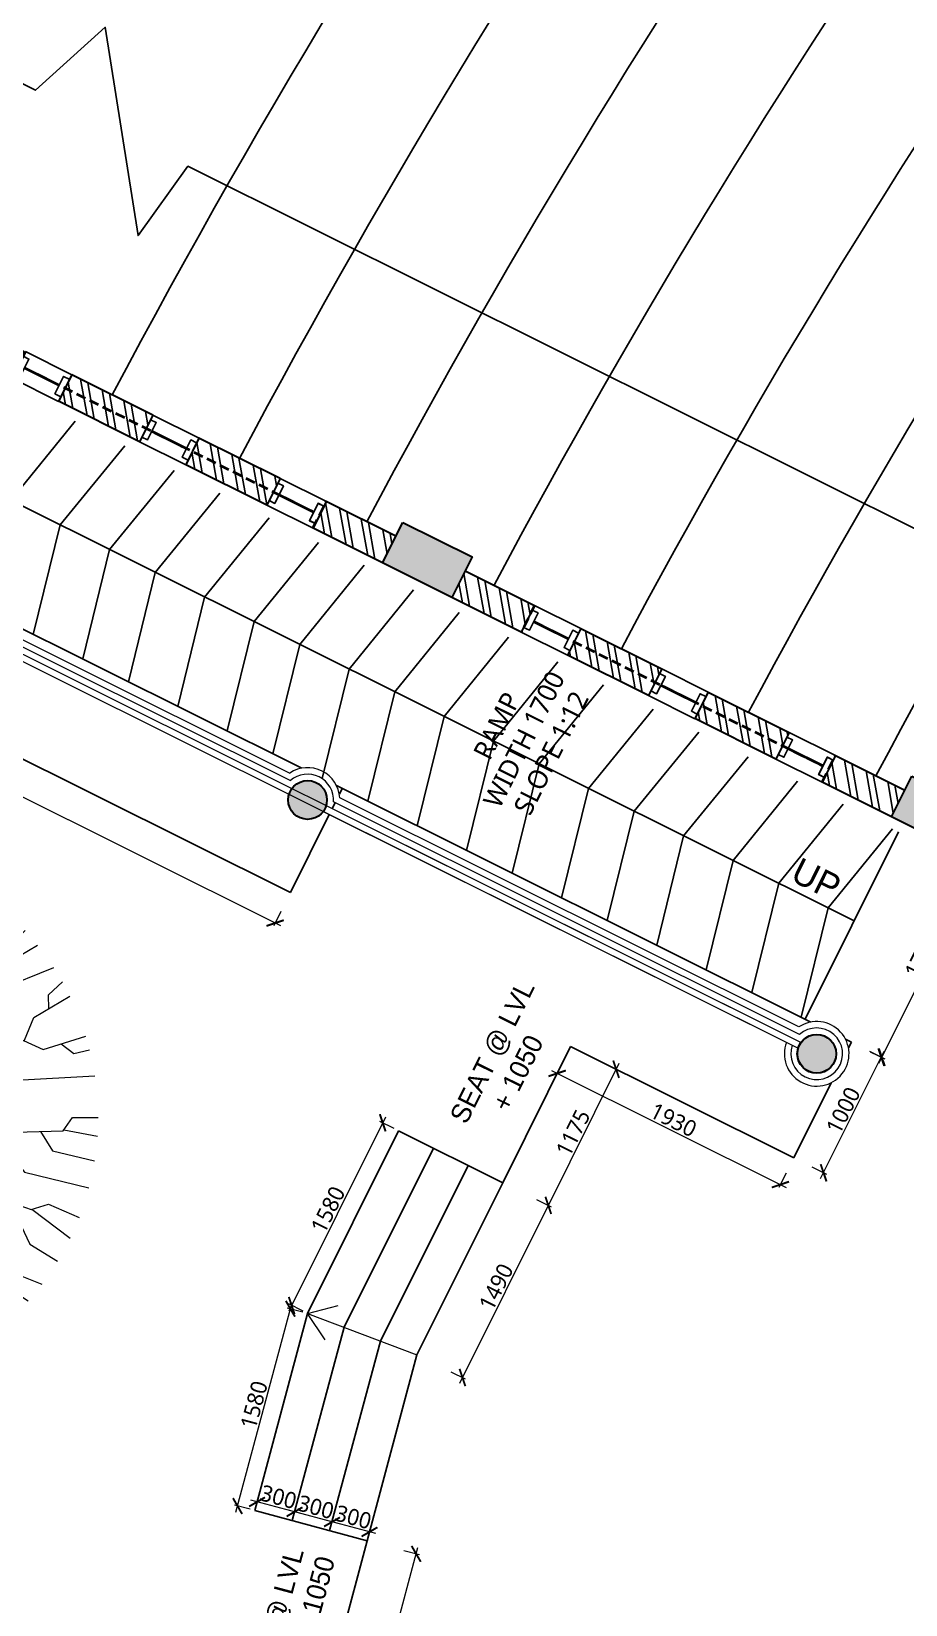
# Model space of a CAD drawing. Header units: millimetres. Extents: x 897770 to 1185420, y -692043 to -233237.
# Drawn here: x 948923 to 955685, y -270738 to -258568 of the extents above; entities that cross this region are included whole.
import ezdxf

# ---------------------------------------------------------------- set-up
doc = ezdxf.new("R2010")
doc.units = ezdxf.units.MM
doc.header["$MEASUREMENT"] = 0
doc.header["$PDMODE"] = 67
doc.linetypes.add('DASHED2', pattern=[0.375, 0.25, -0.125])
doc.layers.get('Defpoints').update_dxf_attribs({"color": 6})
for name, color, linetype in [('A-Anno Tags', 6, 'Continuous'), ('A-Elevation', 4, 'Continuous'), ('A-Steps', 3, 'Continuous'), ('A-Wall Patt', 8, 'Continuous'), ('A-Window', 4, 'Continuous'), ('S-Conc Patt', 9, 'Continuous')]:
    doc.layers.add(name, color=color, linetype=linetype)
for name, color, linetype, lineweight in [('A-Detail Lines', 8, 'Continuous', 25), ('A-Wall Sec', 1, 'Continuous', 30), ('ele l', 6, 'Continuous', 15), ('elevation', 4, 'Continuous', 13), ('S-Concrete', 40, 'Continuous', 30), ('text', 7, 'Continuous', 5)]:
    doc.layers.add(name, color=color, linetype=linetype, lineweight=lineweight)
doc.layers.add('hatch', color=7, linetype='Continuous', lineweight=0, true_color=0x525252)
doc.styles.add('IIITD @ 100', font='trebuc.ttf', dxfattribs={"height": 210})
doc.styles.get("Standard").update_dxf_attribs({"font": 'trebuc.ttf'})
doc.dimstyles.new('ABLA_WD_L @ 50', dxfattribs={"dimscale": 50, "dimtxt": 2.5, "dimasz": 2, "dimexe": 0.5, "dimexo": 0.25, "dimgap": 0.3, "dimtad": 1, "dimdec": 0, "dimrnd": 5, "dimzin": 0, "dimdsep": 46, "dimtxsty": 'Standard', "dimblk": 'ARCHTICK', "dimcen": 0.2, "dimdle": 1, "dimclrd": 251, "dimclre": 8, "dimadec": 0, "dimazin": 0, "dimtfac": 1, "dimtdec": 0, "dimtofl": 0, "dimtmove": 0, "dimatfit": 0, "dimfxl": 2, "dimfxlon": 1, "dimtolj": 1, "dimtzin": 0, "dimlwd": -1, "dimlwe": -1, "dimarcsym": 0})
doc.dimstyles.new('IIITD_WD_M @ 100', dxfattribs={"dimscale": 100, "dimtxt": 1.3, "dimasz": 0.75, "dimexe": 0.5, "dimexo": 0.25, "dimgap": 0.3, "dimtad": 1, "dimdec": 0, "dimrnd": 1, "dimzin": 0, "dimdsep": 46, "dimtxsty": 'Standard', "dimblk": 'ARCHTICK', "dimcen": 0.2, "dimdle": 1, "dimclrd": 8, "dimclre": 9, "dimadec": 0, "dimazin": 0, "dimtfac": 1, "dimtdec": 0, "dimtofl": 0, "dimtmove": 0, "dimatfit": 0, "dimfxl": 1, "dimtolj": 1, "dimtzin": 0, "dimlwd": -1, "dimlwe": -1, "dimarcsym": 0})

# ---------------------------------------------------------------- blocks, each defined once
blk = doc.blocks.new('400 side opening shuuttered')
at = {"layer": 'A-Window', "color": 2, "lineweight": 40}
blk.add_line((-42426, 98202), (-42381, 97905), dxfattribs=at)
at = {"layer": 'A-Window'}
for points in [[(-42547, 98234), (-42488, 97838)], [(-42507, 98240), (-42500, 98191), (-42351, 98213), (-42359, 98262)], [(-42319, 98268), (-42260, 97872)], [(-42448, 97844), (-42455, 97894), (-42307, 97916), (-42300, 97867)]]:
    blk.add_lwpolyline(points, dxfattribs=at)
blk = doc.blocks.new('Sttruct Acad')
at = {"layer": 'S-Conc Patt'}
for points in [[(521440, -155268), (521529, -155861), (521182, -155913), (521094, -155319)], [(519109, -155897, 1), (519409, -155897, 1)], [(522091, -159620), (522179, -160214), (521833, -160266), (521744, -159672)], [(519760, -160250, 1), (520060, -160250, 1)]]:
    blk.add_hatch(color=256, dxfattribs=at).paths.add_polyline_path(points)
at = {"layer": 'S-Concrete'}
for points in [[(521440, -155268), (521529, -155861), (521182, -155913), (521094, -155319), (521440, -155268)], [(522091, -159620), (522179, -160214), (521833, -160266), (521744, -159672), (522091, -159620)]]:
    blk.add_lwpolyline(points, dxfattribs=at)
for centre in [(519259, -155897), (519910, -160250)]:
    blk.add_circle(centre, 150, dxfattribs=at)
blk = doc.blocks.new('Upper WINDOW')
at = {"layer": 'A-Window', "color": 2, "linetype": 'DASHED2', "lineweight": 40, "ltscale": 300}
blk.add_line((-18120, 103110), (-18489, 100637), dxfattribs=at)
for points in [[(-18226, 103176), (-17999, 103142)], [(-18383, 100571), (-18610, 100605)]]:
    blk.add_lwpolyline(points, dxfattribs=at)
at = {"layer": 'A-Window'}
for points in [[(-18038, 103148), (-18046, 103099), (-18194, 103121), (-18187, 103171)], [(-18423, 100577), (-18415, 100626), (-18564, 100649), (-18571, 100599)]]:
    blk.add_lwpolyline(points, dxfattribs=at)
blk = doc.blocks.new('_ArchTick')
at = {"color": 0, "linetype": 'ByBlock', "const_width": 0.15}
blk.add_lwpolyline([(-0.5, -0.5), (0.5, 0.5)], dxfattribs=at)
blk = doc.blocks.new('*D213')
at = {"layer": 'A-Anno Tags', "color": 9, "transparency": 16777216}
for p, q in [((536931, -462122), (536931, -462272)), ((543531, -462122), (543531, -462272))]:
    blk.add_line(p, q, dxfattribs=at)
at = {"layer": 'A-Anno Tags', "color": 8, "transparency": 16777216}
blk.add_line((543631, -462222), (536831, -462222), dxfattribs=at)
at = {"layer": 'Defpoints', "color": 0, "linetype": 'Continuous', "transparency": 16777216}
for p in [(536931, -461010), (543531, -461010), (536931, -462222)]:
    blk.add_point(p, dxfattribs=at)
at = {"layer": 'A-Anno Tags', "color": 8, "linetype": 'Continuous', "transparency": 16777216, "xscale": 50, "yscale": 50, "zscale": 50, "rotation": 180}
blk.add_blockref('_ArchTick', (536931, -462222), dxfattribs=at)
at = {"layer": 'A-Anno Tags', "color": 8, "linetype": 'Continuous', "transparency": 16777216, "xscale": 50, "yscale": 50, "zscale": 50}
blk.add_blockref('_ArchTick', (543531, -462222), dxfattribs=at)
at = {"layer": 'A-Anno Tags', "color": 0, "linetype": 'Continuous', "transparency": 16777216, "insert": (540231, -462126), "char_height": 130, "attachment_point": 5}
blk.add_mtext('\\A1;6600', dxfattribs=at)
blk = doc.blocks.new('rhythyetrht')
at = {"layer": 'hatch', "color": 112, "true_color": 0x2fd06a}
for p, q in [((410411, 360595), (410348, 360754.8)), ((410565.4, 360572.9), (410534.2, 360803.2)), ((410609.6, 360734.8), (410601.3, 360814.7)), ((410675.8, 360683.3), (410719.9, 360742.2)), ((410719.9, 360742.2), (410703.8, 360826.3)), ((411036.2, 360676), (411040.4, 360815.5)), ((411097.1, 360484.9), (411188.2, 360786.8)), ((411286.3, 360639.1), (411309.2, 360751.7)), ((410359.5, 360462.4), (410258.6, 360722.3)), ((410675.8, 360683.3), (410609.6, 360734.8)), ((410683.1, 360219.5), (410675.8, 360683.3)), ((411099.6, 360493.4), (411036.2, 360676)), ((411374.6, 360572.9), (411441, 360700.4)), ((411455.5, 360491.9), (411522.2, 360661.6)), ((410256.5, 360403.5), (410091.5, 360643.6)), ((410536, 360477.2), (410411, 360595)), ((410536, 360477.2), (410565.4, 360572.9)), ((411220.1, 360418.3), (411315.8, 360572.9)), ((411315.8, 360572.9), (411286.3, 360639.1)), ((411315.8, 360572.9), (411374.6, 360572.9)), ((411521.7, 360491.9), (411622.4, 360605)), ((409991.7, 360425.6), (409894.7, 360515)), ((410050.5, 360433), (409957.5, 360560.9)), ((411139.1, 360358.7), (411097.1, 360484.9)), ((411183.4, 359969.2), (411455.5, 360491.9)), ((411455.5, 360491.9), (411521.7, 360491.9)), ((411705.6, 360462.4), (411759.6, 360509.8)), ((410050.5, 360433), (409991.7, 360425.6)), ((410308, 360182.7), (410050.5, 360433)), ((410344.8, 360374.1), (410256.5, 360403.5)), ((410344.8, 360374.1), (410359.5, 360462.4)), ((410823.8, 359307), (410536, 360477.2)), ((411136.1, 360348.5), (411220.1, 360418.3)), ((411705.6, 360374.1), (411705.6, 360462.4)), ((411779.2, 360344.6), (411858.9, 360425.5)), ((409851.9, 360226.8), (409702.6, 360339.3)), ((409859.3, 360315.2), (409753.4, 360391.8)), ((409851.9, 360226.8), (409859.3, 360315.2)), ((410580.2, 359895.5), (410344.8, 360374.1)), ((410823.8, 359307), (411139.1, 360358.7)), ((411484.9, 360226.8), (411705.6, 360374.1)), ((411702.2, 360371.8), (411779.2, 360344.6)), ((411845.4, 360241.6), (411945, 360339.2)), ((409874, 360050.2), (409851.9, 360226.8)), ((410622.1, 360127), (410683.1, 360219.5)), ((411295.9, 360185.3), (411484.9, 360226.8)), ((411814.7, 360140.7), (412014.1, 360258.8)), ((411823.3, 360145.9), (411845.4, 360241.6)), ((409866.6, 360109.1), (409581, 360189.1)), ((410452.3, 360155.4), (410308, 360182.7)), ((411492.3, 359947.1), (411823.3, 360145.9)), ((411801.3, 360013.3), (412102.7, 360135.8)), ((409726.8, 359991.3), (409509.7, 360078.8)), ((409874, 360050.2), (409726.8, 359991.3)), ((410043.2, 359947.1), (409874, 360050.2)), ((411667.6, 360052.3), (411801.3, 360013.3)), ((412073.4, 359983.9), (412150.8, 360056.5)), ((409557.7, 359932.4), (409456.2, 359979.4)), ((410988.6, 359856.8), (411183.4, 359969.2)), ((411992.5, 359858.7), (412192.7, 359977)), ((412075.1, 359907.5), (412073.4, 359983.9)), ((409623.9, 359829.3), (409557.7, 359932.4)), ((410197.6, 359549.5), (410043.2, 359947.1)), ((410687, 359863.3), (410580.2, 359895.5)), ((411352.5, 359630.5), (411492.3, 359947.1)), ((409528.2, 359785.1), (409400.7, 359852.3)), ((409628, 359827.8), (409528.2, 359785.1)), ((409844.5, 359748.3), (409623.9, 359829.3)), ((410087.8, 359832.3), (409844.5, 359748.3)), ((411941, 359733.6), (411992.5, 359858.7)), ((411558.5, 359586.3), (411941, 359733.6)), ((411936.1, 359731.7), (412044, 359682)), ((412044, 359682), (412280.4, 359755.4)), ((412144.2, 359713.1), (412213.2, 359660)), ((409454.7, 359637.9), (409347.4, 359685)), ((409550.3, 359520.1), (409454.7, 359637.9)), ((410823.8, 359307), (411352.5, 359630.5)), ((411358.9, 359644.8), (411558.5, 359586.3)), ((411654.1, 359623.1), (411896.9, 359512.7)), ((412213.2, 359660), (412301.4, 359680.2)), ((409373.8, 359527.4), (409318.5, 359545.1)), ((409511.2, 359568.3), (409373.8, 359527.4)), ((410823.8, 359307), (410197.6, 359549.5)), ((411896.9, 359512.7), (412330.4, 359537)), ((409654.9, 359498.3), (409447.3, 359358.1)), ((410079.9, 359409.6), (409550.3, 359520.1)), ((410274, 359519.9), (410079.9, 359409.6)), ((409447.3, 359358.1), (409300.7, 359359.1)), ((410083.1, 359411.4), (409888.7, 359247.7)), ((410823.8, 359307), (410057.9, 358916.4)), ((410823.8, 359307), (410683.1, 358739.7)), ((410823.8, 359307), (411816, 359152)), ((410823.8, 359307), (411389.3, 358607.1)), ((412154.4, 359232.9), (412205.8, 359306.6)), ((412205.8, 359306.6), (412347.8, 359306.6)), ((409410.5, 359218.2), (409302.9, 359209.6)), ((409506.2, 359152), (409410.5, 359218.2)), ((409888.7, 359247.7), (409506.2, 359152)), ((411524.3, 359197.5), (411852.8, 358842.7)), ((411816, 359152), (411889.5, 359225.6)), ((411889.5, 359225.6), (412154.4, 359232.9)), ((412029.2, 359229.5), (412095.5, 359122.5)), ((412158.1, 359238.4), (412344.3, 359203.1)), ((409506.2, 359152), (409447.3, 359048.9)), ((411823.3, 359159.3), (411941, 359004.7)), ((412095.5, 359122.5), (412328.9, 359067.8)), ((409447.3, 359048.9), (409327, 359020.7)), ((411941, 359004.7), (412297.2, 358917.5)), ((409991.7, 358960.5), (409572.4, 358798.6)), ((410057.9, 358916.4), (409991.7, 358960.5)), ((410057.9, 358916.4), (409991.7, 358761.7)), ((411130.7, 358927.3), (411139.2, 358548.2)), ((409506.2, 358857.5), (409378.9, 358822.4)), ((409572.4, 358798.6), (409506.2, 358857.5)), ((411852.8, 358842.7), (411977.8, 358798.6)), ((411859.7, 358840.3), (411970.4, 358607.1)), ((411977.8, 358798.6), (412073.4, 358828)), ((412073.4, 358828), (412243.9, 358753.9)), ((409589.1, 358805), (409572.4, 358732.3)), ((409991.7, 358761.7), (409580.5, 358425.7)), ((411982.5, 358800), (412193.7, 358639.1)), ((409572.4, 358732.3), (409447.8, 358651.9)), ((409915.9, 358699.8), (409859.3, 358445.2)), ((410683.1, 358739.7), (410543.4, 358636.6)), ((410683.1, 358739.7), (410911.2, 358246.4)), ((409668, 358636.6), (409496.8, 358557.7)), ((409788.8, 358596), (409668, 358636.6)), ((410381.5, 358577.7), (410153.5, 358216.9)), ((410543.4, 358636.6), (410381.5, 358577.7)), ((410543.4, 358636.6), (410594.9, 358430.4)), ((411389.3, 358607.1), (411543.8, 358570.3)), ((411389.3, 358607.1), (411411.4, 358305.3)), ((411543.8, 358570.3), (411786.5, 358408.4)), ((411970.4, 358607.1), (412124, 358512)), ((409684.6, 358510.8), (409690.1, 358386.3)), ((411139.2, 358548.2), (411279, 358055)), ((411559.1, 358560.1), (411580.6, 358349.5)), ((411667.7, 358487.6), (411816, 358474.6)), ((409859.3, 358445.2), (409735.4, 358240.2)), ((410594.9, 358430.4), (410513.9, 358018.2)), ((410832.6, 358416.3), (410771.4, 358239)), ((411786.5, 358408.4), (411779.2, 358268.5)), ((411786.5, 358408.4), (411961.8, 358293.3)), ((411816, 358474.6), (412037.6, 358385.5)), ((409690.1, 358386.3), (409649.6, 358335.5)), ((411580.6, 358349.5), (411770.9, 358113.1)), ((410771.4, 358239), (410695.9, 357788.4)), ((410911.2, 358246.4), (410933.2, 357959.3)), ((410911.2, 358246.4), (411165.8, 357821.9)), ((411411.8, 358305), (411389.3, 358187.5)), ((411411.4, 358305.3), (411507, 358253.7)), ((411507, 358253.7), (411648.8, 358025.6)), ((411779.2, 358268.5), (411863, 358192.3)), ((410043.2, 358187.5), (409961.5, 358050.5)), ((410154.6, 358211.2), (410043.2, 358187.5)), ((410153.5, 358216.9), (410175.6, 358099.1)), ((410552.1, 358212.3), (410403.6, 358113.9)), ((411389.3, 358187.5), (411533.8, 357958.5)), ((410175.6, 358099.1), (410109.7, 357960.7)), ((410403.6, 358113.9), (410295, 357877.7)), ((410923.6, 358085.4), (410867, 358003.4)), ((411279, 358055), (411367.3, 357996.1)), ((411279, 358055), (411311.1, 357863)), ((410256.5, 357988.7), (410202.6, 357915.4)), ((410351.4, 358000.4), (410256.5, 357988.7)), ((410523.5, 358005), (410422.4, 357836.8)), ((410513.9, 358018.2), (410572.8, 357937.2)), ((410867, 358003.4), (410815.4, 357783)), ((410933.2, 357959.3), (411028.9, 357863.5)), ((411367.3, 357996.1), (411418.2, 357903.7)), ((410572.8, 357937.2), (410541.5, 357809.4)), ((410936.9, 357955.6), (410919.2, 357786)), ((411028.9, 357863.5), (411045.5, 357799.2))]:
    blk.add_line(p, q, dxfattribs=at)
blk = doc.blocks.new('*D932')
at = {"layer": 'Defpoints', "color": 0, "transparency": 16777216}
for p in [(955266, -266388, 0), (955497, -266503), (954820, -267283, 0)]:
    blk.add_point(p, dxfattribs=at)
at = {"layer": 'text', "color": 251, "transparency": 16777216}
blk.add_line((955028, -267442), (955519, -266458), dxfattribs=at)
at = {"layer": 'text', "color": 8, "transparency": 16777216}
for p, q in [((955407, -266458), (955519, -266514)), ((954961, -267353), (955073, -267409))]:
    blk.add_line(p, q, dxfattribs=at)
at = {"layer": 'text', "color": 251, "transparency": 16777216, "xscale": 100, "yscale": 100, "zscale": 100}
for p, rotation in [((955497, -266503), 63.50202810232648), ((955051, -267398), 243.5020281023265)]:
    blk.add_blockref('_ArchTick', p, dxfattribs=dict(at, rotation=rotation))
at = {"layer": 'text', "color": 0, "transparency": 16777216, "insert": (955203, -266915), "char_height": 125, "attachment_point": 5, "rotation": 63.502}
blk.add_mtext('\\A1;1000', dxfattribs=at)
blk = doc.blocks.new('*D934')
at = {"layer": 'Defpoints', "color": 0, "transparency": 16777216}
for p in [(955667, -264688, 0), (956260, -264984), (954908, -266209, 0)]:
    blk.add_point(p, dxfattribs=at)
at = {"layer": 'text', "color": 251, "transparency": 16777216}
blk.add_line((955479, -266550), (956283, -264939), dxfattribs=at)
at = {"layer": 'text', "color": 8, "transparency": 16777216}
for p, q in [((956171, -264939), (956283, -264995)), ((955412, -266461), (955524, -266516))]:
    blk.add_line(p, q, dxfattribs=at)
at = {"layer": 'text', "color": 251, "transparency": 16777216, "xscale": 100, "yscale": 100, "zscale": 100}
for p, rotation in [((956260, -264984), 63.50202810234309), ((955502, -266505), 243.5020281023431)]:
    blk.add_blockref('_ArchTick', p, dxfattribs=dict(at, rotation=rotation))
at = {"layer": 'text', "color": 0, "transparency": 16777216, "insert": (955811, -265709), "char_height": 125, "attachment_point": 5, "rotation": 63.502}
blk.add_mtext('\\A1;1700', dxfattribs=at)
blk = doc.blocks.new('*D935')
at = {"layer": 'Defpoints', "color": 0, "transparency": 16777216}
for p in [(951519, -270244, 0), (951899, -270346), (951060, -271960)]:
    blk.add_point(p, dxfattribs=at)
at = {"layer": 'text', "color": 251, "transparency": 16777216}
blk.add_line((951427, -272110), (951912, -270298), dxfattribs=at)
at = {"layer": 'text', "color": 8, "transparency": 16777216}
for p, q in [((951803, -270320), (951924, -270352)), ((951343, -272036), (951464, -272068))]:
    blk.add_line(p, q, dxfattribs=at)
at = {"layer": 'text', "color": 251, "transparency": 16777216, "xscale": 100, "yscale": 100, "zscale": 100}
for p, rotation in [((951899, -270346), 75.00000642494818), ((951440, -272061), 255.0000064249482)]:
    blk.add_blockref('_ArchTick', p, dxfattribs=dict(at, rotation=rotation))
at = {"layer": 'text', "color": 0, "transparency": 16777216, "insert": (951594, -271183), "char_height": 125, "attachment_point": 5, "rotation": 75}
blk.add_mtext('\\A1;1775', dxfattribs=at)
blk = doc.blocks.new('*D893')
at = {"layer": 'Defpoints', "color": 0, "transparency": 16777216}
for p in [(953093, -266422), (952569, -267474, 0), (952921, -267650)]:
    blk.add_point(p, dxfattribs=at)
at = {"layer": 'text', "color": 251, "transparency": 16777216}
blk.add_line((953468, -266553), (952899, -267695), dxfattribs=at)
at = {"layer": 'text', "color": 8, "transparency": 16777216}
for p, q in [((953356, -266553), (953468, -266609)), ((952831, -267605), (952943, -267661))]:
    blk.add_line(p, q, dxfattribs=at)
at = {"layer": 'text', "color": 251, "transparency": 16777216, "xscale": 100, "yscale": 100, "zscale": 100}
for p, rotation in [((953446, -266597), 63.50202810245127), ((952921, -267650), 243.5020281024513)]:
    blk.add_blockref('_ArchTick', p, dxfattribs=dict(at, rotation=rotation))
at = {"layer": 'text', "color": 0, "transparency": 16777216, "insert": (953113, -267089), "char_height": 125, "attachment_point": 5, "rotation": 63.502}
blk.add_mtext('\\A1;1175', dxfattribs=at)
blk = doc.blocks.new('*D894')
at = {"layer": 'Defpoints', "color": 0, "transparency": 16777216}
for p in [(952569, -267474, 0), (951905, -268806, 0), (952257, -268982)]:
    blk.add_point(p, dxfattribs=at)
at = {"layer": 'text', "color": 251, "transparency": 16777216}
blk.add_line((952943, -267605), (952234, -269027), dxfattribs=at)
at = {"layer": 'text', "color": 8, "transparency": 16777216}
for p, q in [((952831, -267605), (952943, -267661)), ((952167, -268937), (952279, -268993))]:
    blk.add_line(p, q, dxfattribs=at)
at = {"layer": 'text', "color": 251, "transparency": 16777216, "xscale": 100, "yscale": 100, "zscale": 100}
for p, rotation in [((952921, -267650), 63.50202810215103), ((952257, -268982), 243.502028102151)]:
    blk.add_blockref('_ArchTick', p, dxfattribs=dict(at, rotation=rotation))
at = {"layer": 'text', "color": 0, "transparency": 16777216, "insert": (952518, -268281), "char_height": 125, "attachment_point": 5, "rotation": 63.502}
blk.add_mtext('\\A1;1490', dxfattribs=at)
blk = doc.blocks.new('*D936')
at = {"layer": 'Defpoints', "color": 0, "transparency": 16777216}
for p in [(953093, -266422), (954820, -267283, 0), (954717, -267489)]:
    blk.add_point(p, dxfattribs=at)
at = {"layer": 'text', "color": 251, "transparency": 16777216}
blk.add_line((952946, -266606), (954762, -267512), dxfattribs=at)
at = {"layer": 'text', "color": 8, "transparency": 16777216}
for p, q in [((953035, -266539), (952979, -266651)), ((954762, -267400), (954706, -267512))]:
    blk.add_line(p, q, dxfattribs=at)
at = {"layer": 'text', "color": 251, "transparency": 16777216, "xscale": 100, "yscale": 100, "zscale": 100}
for p, rotation in [((952990, -266629), 153.5020281023362), ((954717, -267489), 333.5020281023362)]:
    blk.add_blockref('_ArchTick', p, dxfattribs=dict(at, rotation=rotation))
at = {"layer": 'text', "color": 0, "transparency": 16777216, "insert": (953889, -266989), "char_height": 125, "attachment_point": 5, "rotation": 333.502}
blk.add_mtext('\\A1;1930', dxfattribs=at)
blk = doc.blocks.new('*D937')
at = {"layer": 'Defpoints', "color": 0, "transparency": 16777216}
for p in [(944623, -262088, 0), (944506, -262324), (950926, -265230, 0)]:
    blk.add_point(p, dxfattribs=at)
at = {"layer": 'text', "color": 8, "transparency": 16777216}
for p, q in [((944550, -262234), (944494, -262346)), ((950853, -265376), (950797, -265488))]:
    blk.add_line(p, q, dxfattribs=at)
at = {"layer": 'text', "color": 251, "transparency": 16777216}
blk.add_line((950853, -265488), (944461, -262302), dxfattribs=at)
at = {"layer": 'text', "color": 251, "transparency": 16777216, "xscale": 100, "yscale": 100, "zscale": 100}
for p, rotation in [((944506, -262324), 153.5020345273968), ((950808, -265466), 333.5020345273969)]:
    blk.add_blockref('_ArchTick', p, dxfattribs=dict(at, rotation=rotation))
at = {"layer": 'text', "color": 0, "transparency": 16777216, "insert": (947692, -263824), "char_height": 125, "attachment_point": 5, "rotation": 333.502}
blk.add_mtext('\\A1;7040', dxfattribs=at)
blk = doc.blocks.new('*D938')
at = {"layer": 'Defpoints', "color": 0, "transparency": 16777216}
for p in [(950926, -268450), (951059, -268486), (950650, -270011)]:
    blk.add_point(p, dxfattribs=at)
at = {"layer": 'text', "color": 251, "transparency": 16777216}
blk.add_line((950504, -270024), (950939, -268402), dxfattribs=at)
at = {"layer": 'text', "color": 8, "transparency": 16777216}
for p, q in [((951022, -268476), (950902, -268444)), ((950614, -270001), (950493, -269969))]:
    blk.add_line(p, q, dxfattribs=at)
at = {"layer": 'text', "color": 251, "transparency": 16777216, "xscale": 100, "yscale": 100, "zscale": 100}
for p, rotation in [((950926, -268450), 75.00000000000612), ((950517, -269976), 255.0000000000061)]:
    blk.add_blockref('_ArchTick', p, dxfattribs=dict(at, rotation=rotation))
at = {"layer": 'text', "color": 0, "transparency": 16777216, "insert": (950645, -269193), "char_height": 125, "attachment_point": 5, "rotation": 75}
blk.add_mtext('\\A1;1580', dxfattribs=at)
blk = doc.blocks.new('*D895')
at = {"layer": 'Defpoints', "color": 0, "transparency": 16777216}
for p in [(951763, -267073), (950936, -268425), (951059, -268486)]:
    blk.add_point(p, dxfattribs=at)
at = {"layer": 'text', "color": 251, "transparency": 16777216}
blk.add_line((951662, -266967), (950913, -268469), dxfattribs=at)
at = {"layer": 'text', "color": 8, "transparency": 16777216}
for p, q in [((951730, -267056), (951618, -267000)), ((951025, -268469), (950913, -268413))]:
    blk.add_line(p, q, dxfattribs=at)
at = {"layer": 'text', "color": 251, "transparency": 16777216, "xscale": 100, "yscale": 100, "zscale": 100}
for p, rotation in [((951640, -267011), 63.50203452740703), ((950936, -268425), 243.502034527407)]:
    blk.add_blockref('_ArchTick', p, dxfattribs=dict(at, rotation=rotation))
at = {"layer": 'text', "color": 0, "transparency": 16777216, "insert": (951217, -267683), "char_height": 125, "attachment_point": 5, "rotation": 63.502}
blk.add_mtext('\\A1;1580', dxfattribs=at)
blk = doc.blocks.new('*D945')
at = {"layer": 'Defpoints', "color": 0, "transparency": 16777216}
for p in [(951248, -270099), (951230, -270166), (951519, -270244, 0)]:
    blk.add_point(p, dxfattribs=at)
at = {"layer": 'text', "color": 251, "transparency": 16777216}
blk.add_line((951586, -270189), (951200, -270086), dxfattribs=at)
at = {"layer": 'text', "color": 8, "transparency": 16777216}
for p, q in [((951233, -270154), (951254, -270075)), ((951523, -270232), (951544, -270152))]:
    blk.add_line(p, q, dxfattribs=at)
at = {"layer": 'text', "color": 251, "transparency": 16777216, "xscale": 100, "yscale": 100, "zscale": 100}
for p, rotation in [((951248, -270099), 165.0000064249758), ((951538, -270176), 345.0000064249758)]:
    blk.add_blockref('_ArchTick', p, dxfattribs=dict(at, rotation=rotation))
at = {"layer": 'text', "color": 0, "transparency": 16777216, "insert": (951413, -270062), "char_height": 125, "attachment_point": 5, "rotation": 345}
blk.add_mtext('\\A1;300', dxfattribs=at)
blk = doc.blocks.new('*D946')
at = {"layer": 'Defpoints', "color": 0, "transparency": 16777216}
for p in [(950958, -270021), (950940, -270089), (951230, -270166)]:
    blk.add_point(p, dxfattribs=at)
at = {"layer": 'text', "color": 251, "transparency": 16777216}
blk.add_line((951296, -270112), (950910, -270008), dxfattribs=at)
at = {"layer": 'text', "color": 8, "transparency": 16777216}
for p, q in [((950943, -270077), (950965, -269997)), ((951233, -270154), (951254, -270075))]:
    blk.add_line(p, q, dxfattribs=at)
at = {"layer": 'text', "color": 251, "transparency": 16777216, "xscale": 100, "yscale": 100, "zscale": 100}
for p, rotation in [((950958, -270021), 165.0000064260891), ((951248, -270099), 345.0000064260891)]:
    blk.add_blockref('_ArchTick', p, dxfattribs=dict(at, rotation=rotation))
at = {"layer": 'text', "color": 0, "transparency": 16777216, "insert": (951123, -269984), "char_height": 125, "attachment_point": 5, "rotation": 345}
blk.add_mtext('\\A1;300', dxfattribs=at)
blk = doc.blocks.new('*D947')
at = {"layer": 'Defpoints', "color": 0, "transparency": 16777216}
for p in [(950650, -270011), (950668, -269944), (950940, -270089)]:
    blk.add_point(p, dxfattribs=at)
at = {"layer": 'text', "color": 8, "transparency": 16777216}
for p, q in [((950653, -269999), (950675, -269919)), ((950943, -270077), (950965, -269997))]:
    blk.add_line(p, q, dxfattribs=at)
at = {"layer": 'text', "color": 251, "transparency": 16777216}
blk.add_line((951006, -270034), (950620, -269931), dxfattribs=at)
at = {"layer": 'text', "color": 251, "transparency": 16777216, "xscale": 100, "yscale": 100, "zscale": 100}
for p, rotation in [((950668, -269944), 165.0000064260891), ((950958, -270021), 345.0000064260891)]:
    blk.add_blockref('_ArchTick', p, dxfattribs=dict(at, rotation=rotation))
at = {"layer": 'text', "color": 0, "transparency": 16777216, "insert": (950834, -269906), "char_height": 125, "attachment_point": 5, "rotation": 345}
blk.add_mtext('\\A1;300', dxfattribs=at)
blk = doc.blocks.new('ertgergerg')
at = {"layer": 'A-Wall Patt'}
h = blk.add_hatch(dxfattribs=at)
h.set_pattern_fill('ANSI32', color=256, scale=400, angle=90, style=0)
h.set_pattern_definition([(135, (384534.61, -897154.88), (-106.066017, -106.066017), []), (135, (384534.61, -897084.17), (-106.066017, -106.066017), [])])
h.paths.add_polyline_path([(543579.2, -467581.2), (543613.2, -467808.6), (544206.8, -467720.1), (544172.8, -467492.5)])
h.paths.add_polyline_path([(542490.9, -467743.9), (542524.9, -467971.4), (543217.6, -467867.8), (543183.6, -467640.4)])
h.paths.add_polyline_path([(541402.6, -467906.6), (541436.6, -468134.1), (542129.3, -468030.5), (542095.3, -467803.1)])
h.paths.add_polyline_path([(541041, -468193.2), (541007, -467965.7), (540413.3, -468054.5), (540447.3, -468282)])
h = blk.add_hatch(dxfattribs=at)
h.set_pattern_fill('ANSI32', color=256, scale=400, angle=90, style=0)
h.set_pattern_definition([(135, (640363.34, -388330.48), (-106.06602, -106.06602), []), (135, (640363.34, -388259.77), (-106.06602, -106.06602), [])])
h.paths.add_polyline_path([(539226, -468232), (539260, -468459.4), (539853.9, -468370.7), (539819.9, -468143.2)])
h.paths.add_polyline_path([(538137.7, -468394.7), (538171.7, -468622.1), (538864.4, -468518.6), (538830.4, -468291.1)])
h.paths.add_polyline_path([(536687.8, -468844), (536653.8, -468616.5), (536060.4, -468705.2), (536094.4, -468932.7)])
h.paths.add_polyline_path([(537049.4, -468557.3), (537083.4, -468784.8), (537776.1, -468681.3), (537742.1, -468453.8)])
at = {"layer": 'A-Elevation'}
for radius, start, end in [(60666.1, 172.903079, 187.096801), (59566.1, 172.929033, 187.070845), (58466.1, 172.955964, 187.043912), (57366.1, 172.983928, 187.015946), (56266.1, 173.01299, 186.98689), (55166.1, 173.0432, 186.95667), (54066.1, 173.07465, 186.92522)]:
    blk.add_arc((597597.2, -461010.5), radius, start, end, dxfattribs=at)
at = {"layer": 'A-Wall Sec'}
for points in [[(543579.2, -467581.2), (544172.8, -467492.5)], [(542490.9, -467743.9), (543183.6, -467640.4)], [(543183.6, -467640.4), (543217.6, -467867.8)], [(543579.2, -467581.2), (543613.2, -467808.7)], [(542490.9, -467743.9), (542524.9, -467971.4)], [(544206.8, -467720), (543613.2, -467808.7)], [(541402.6, -467906.6), (542095.3, -467803.1)], [(541402.6, -467906.6), (541436.6, -468134.1)], [(542095.3, -467803.1), (542129.3, -468030.5)], [(543217.6, -467867.8), (542524.9, -467971.4)], [(540413.3, -468054.5), (541007, -467965.7)], [(541007, -467965.7), (541041, -468193.2)], [(542129.3, -468030.5), (541436.6, -468134.1)], [(539819.9, -468143.2), (539226, -468232)], [(539226, -468232), (539260, -468459.4)], [(541041, -468193.2), (540447.3, -468282)], [(538830.4, -468291.1), (538137.7, -468394.7)], [(538137.7, -468394.7), (538171.7, -468622.1)], [(538830.4, -468291.1), (538864.4, -468518.6)], [(539853.9, -468370.7), (539260, -468459.4)], [(537742.1, -468453.8), (537049.4, -468557.3)], [(537742.1, -468453.8), (537776.1, -468681.3)], [(538864.4, -468518.6), (538171.7, -468622.1)], [(537049.4, -468557.3), (537083.4, -468784.8)], [(537776.1, -468681.3), (537083.4, -468784.8)]]:
    blk.add_lwpolyline(points, dxfattribs=at)
at = {"layer": 'A-Wall Patt', "rotation": 90}
for p in [(641451.7, -425321.1), (640363.3, -425483.8), (639275, -425646.4), (637098.5, -425971.8), (636010.2, -426134.5), (634921.9, -426297.2)]:
    blk.add_blockref('400 side opening shuuttered', p, dxfattribs=at)
at = {"layer": 'A-Wall Sec', "rotation": 90}
blk.add_blockref('Sttruct Acad', (384534.6, -989464.5), dxfattribs=at)
at = {"layer": 'A-Wall Sec', "xscale": -1, "rotation": 89.99891512388346}
for p in [(644182.9, -486193.9), (639829.7, -486844.5)]:
    blk.add_blockref('Upper WINDOW', p, dxfattribs=at)
at = {"layer": 'A-Anno Tags', "linetype": 'Continuous'}
dim = blk.add_linear_dim(base=(536931.1, -462222.3), p1=(543531.1, -461010.5), p2=(536931.1, -461010.5), angle=180, dimstyle='IIITD_WD_M @ 100', override={"dimblk": 'ArchTick'}, dxfattribs=at)
dim.commit()
dim.dimension.update_dxf_attribs({"geometry": '*D213', "text_midpoint": (540231.1, -462126)})

msp = doc.modelspace()

# ---------------------------------------------------------------- hatches: boundary and pattern name
at = {"layer": 'S-Conc Patt'}
for points in [[(950973, -264636.7, 1), (951145, -264390.9, 1)], [(954911.9, -266600.4, 1), (955083.9, -266354.6, 1)]]:
    msp.add_hatch(color=256, dxfattribs=at).paths.add_polyline_path(points)

# ---------------------------------------------------------------- linework, layer by layer
at = {"layer": 'A-Anno Tags'}
for p, q in [((955287.4, -265448.6, 0), (943911.2, -259777.2, 0)), ((951340.8, -268592.8), (952031.8, -267206.8)), ((951622.7, -268699.7), (952300.3, -267340.6)), ((951904.7, -268806.5, 0), (952568.7, -267474.5)), ((951340.8, -268592.8), (950939.9, -270088.8)), ((951622.7, -268699.7), (951229.7, -270166.5)), ((951519.5, -270244.1), (951904.7, -268806.5, 0))]:
    msp.add_line(p, q, dxfattribs=at)
at = {"layer": 'A-Detail Lines', "elevation": 0}
for points in [[(949261.7, -261583.9), (948763.1, -262196), (948554.8, -263042)], [(949643.8, -261774.3), (949145.1, -262386.5), (948936.9, -263232.4)], [(950025.7, -261964.9), (949527.2, -262577), (949318.9, -263422.9)], [(950379.1, -262141), (949880.5, -262753.1), (949672.2, -263599)], [(950761.1, -262331.5), (950262.6, -262943.6), (950054.3, -263789.5)], [(951143.2, -262522), (950644.6, -263134.1), (950436.4, -263980)], [(951496.5, -262698.1), (950998, -263310.2), (950789.7, -264156.1)], [(951878.6, -262888.6), (951380, -263500.7), (951171.7, -264346.6)], [(952231.9, -263064.7), (951733.3, -263676.8), (951525.1, -264522.7)], [(952614, -263255.2), (952115.4, -263867.3), (951907.1, -264713.2)], [(952996, -263445.7), (952497.5, -264057.8), (952289.2, -264903.7)], [(953349.3, -263621.9), (952850.8, -264233.9), (952642.5, -265079.8)], [(953731.4, -263812.3), (953232.8, -264424.4), (953024.6, -265270.3)], [(954084.7, -263988.5), (953586.2, -264600.5), (953377.9, -265446.4)], [(954466.7, -264179), (953968.2, -264791), (953759.9, -265636.9)], [(954848.8, -264369.4), (954350.3, -264981.5), (954142, -265827.4)], [(955202.1, -264545.6), (954703.6, -265157.6), (954495.3, -266003.5)], [(955584.2, -264736), (955085.7, -265348.1), (954877.4, -266194)]]:
    msp.add_lwpolyline(points, dxfattribs=at)
at = {"layer": 'A-Steps'}
for p, q in [((944623.4, -262087.6, 0), (950925.7, -265229.5, 0)), ((947343.6, -262438.1, 0), (951014, -264267.9, 0)), ((951282.5, -264401.7, 0), (954952.9, -266231.6, 0)), ((951327.2, -264424.1, 0), (951304.9, -264468.8, 0)), ((951271.5, -264535.9, 0), (951249.1, -264580.7, 0)), ((951226.8, -264625.4, 0), (950925.7, -265229.5, 0)), ((954908.1, -266209.3, 0), (955631, -264759.4, 0)), ((955221.4, -266365.4, 0), (955266.1, -266387.7, 0)), ((955243.8, -266432.5, 0), (955266.1, -266387.7, 0)), ((952568.7, -267474.5), (953093.5, -266422)), ((953093.5, -266422), (954820, -267282.7, 0)), ((954820, -267282.7, 0), (955110, -266701, 0)), ((951058.8, -268486), (951763.3, -267072.9)), ((952568.7, -267474.5, 0), (951763.3, -267072.9, 0)), ((951058.8, -268486), (950650.1, -270011.2)), ((951519.5, -270244.1, 0), (950650.1, -270011.2, 0)), ((951519.5, -270244.1), (951059.8, -271959.7))]:
    msp.add_line(p, q, dxfattribs=at)
at = {"layer": 'A-Steps', "elevation": 0}
msp.add_lwpolyline([(932088.7, -258738.5), (937895.9, -262804.8), (942719, -255914.7), (948953.6, -259022.9), (949493.9, -258535.3), (949747.5, -260147), (950132.5, -259610.7), (964561.5, -266804)], dxfattribs=at)
at = {"layer": 'elevation', "color": 6, "elevation": 0}
for points in [[(947197.2, -262616.5), (954854.4, -266433.9)], [(947213.4, -262568.7), (954876.7, -266389.1)], [(947319.5, -262565.7), (950926.5, -264364)], [(947369.6, -262534.8), (950921, -264305.3)], [(951202.5, -264557.4), (954876.7, -266389.1)], [(954865.4, -266327.7), (951258.4, -264529.4)], [(954859.9, -266269), (951308.5, -264498.5)], [(951180.2, -264602.2), (954854.4, -266433.9)]]:
    msp.add_lwpolyline(points, dxfattribs=at)
at = {"layer": 'elevation', "color": 6}
for centre, radius, start, end in [((951059, -264513.8, 0), 250, 3.50203, 123.50203), ((951059, -264513.8, 0), 200, 355.52634, 131.47772), ((954997.9, -266477.5, 0), 250, 159.2412, 123.50203), ((954997.9, -266477.5, 0), 200, 160.68278, 131.47772)]:
    msp.add_arc(centre, radius, start, end, dxfattribs=at)
at = {"layer": 'S-Concrete'}
for centre in [(951059, -264513.8, 0), (954997.9, -266477.5, 0)]:
    msp.add_circle(centre, 150, dxfattribs=at)

# ---------------------------------------------------------------- block references
at = {"layer": 'A-Anno Tags', "rotation": 324.9999694224137}
msp.add_blockref('ertgergerg', (778062.6, 430634.9, 0), dxfattribs=at)
at = {"layer": 'hatch', "color": 112, "true_color": 0x2fd06a, "xscale": 1.400000000023283, "yscale": 1.400000000023283, "zscale": 1.400000000023283}
msp.add_blockref('rhythyetrht', (372150.7, -769999.5), dxfattribs=at)

# ---------------------------------------------------------------- texts
at = {"layer": 'A-Anno Tags', "insert": (952734.1, -264045.4, 0), "char_height": 150, "width": 1404.691, "attachment_point": 5, "rotation": 63.50203, "line_spacing_factor": 0.938532, "style": 'IIITD @ 100'}
msp.add_mtext('RAMP \\PWIDTH 1700\\PSLOPE 1:12', dxfattribs=at)
at = {"layer": 'A-Anno Tags', "insert": (955161.2, -265209.3), "char_height": 200, "attachment_point": 6, "rotation": 333.50203}
msp.add_mtext('{\\fCentury Gothic|b0|i0|c0|p34;UP}', dxfattribs=at)
at = {"layer": 'A-Anno Tags', "char_height": 150, "width": 1221.735}
for s, insert, attachment_point, rotation in [('\\pi67.156;{\\fCentury Gothic|b0|i0|c0|p34;SEAT @ LVL \\P\\pi296.44;+ 1050}', (952122.8, -267023.3), 1, 63.50203), ('{\\fCentury Gothic|b0|i0|c0|p34;SEAT @ LVL + 1050}', (950886.5, -270286.6), 3, 75)]:
    msp.add_mtext(s, dxfattribs=dict(at, insert=insert, attachment_point=attachment_point, rotation=rotation))

# ---------------------------------------------------------------- dimensions: what is measured, and where the dimension line sits
at = {"layer": 'text'}
for p1, p2, distance, picture, middle in [((950925.7, -265229.5, 0), (944623.4, -262087.6, 0), 264, '*D937', (947691.8, -263824.5)), ((954908.1, -266209.3, 0), (955666.6, -264687.9, 0), -663.3, '*D934', (955810.7, -265709.5)), ((954820, -267282.7, 0), (955266.1, -266387.7, 0), -257.7, '*D932', (955203.3, -266915.1)), ((953093.5, -266422), (952568.7, -267474.5, 0), 393.4, '*D893', (953113.1, -267088.8)), ((953093.5, -266422), (954820, -267282.7, 0), -231, '*D936', (953888.8, -266988.5)), ((951763.3, -267072.9), (951058.8, -268486), -137.8, '*D895', (951217.4, -267683)), ((950650.1, -270011.2), (951058.8, -268486), 137.8, '*D938', (950645.5, -269192.6)), ((951519.5, -270244.1, 0), (951229.7, -270166.5), -70.1, '*D945', (951413.1, -270061.7)), ((951059.8, -271959.7), (951519.5, -270244.1, 0), -393.4, '*D935', (951594, -271183.4))]:
    dim = msp.add_aligned_dim(p1=p1, p2=p2, distance=distance, dimstyle='ABLA_WD_L @ 50', dxfattribs=at)
    dim.commit()
    dim.dimension.update_dxf_attribs({"geometry": picture, "text_midpoint": middle})
for base, p1, p2, angle, picture, middle in [((952256.8, -268982), (952568.7, -267474.5, 0), (951904.7, -268806.5, 0), 63.50203, '*D894', (952518.3, -268280.8)), ((950668.3, -269943.5), (950939.9, -270088.8), (950650.1, -270011.2), 345.00001, '*D947', (950833.5, -269906.4)), ((950958.1, -270021.2), (951229.7, -270166.5), (950939.9, -270088.8), 345.00001, '*D946', (951123.3, -269984.1))]:
    dim = msp.add_linear_dim(base=base, p1=p1, p2=p2, angle=angle, dimstyle='ABLA_WD_L @ 50', override={"dimtmove": 1}, dxfattribs=at)
    dim.commit()
    dim.dimension.update_dxf_attribs({"geometry": picture, "text_midpoint": middle})

# ---------------------------------------------------------------- leaders
at = {"layer": 'ele l'}
msp.add_leader([(951058.8, -268486, 0), (951904.7, -268806.5, 0)], dimstyle='IIITD_WD_M @ 100', override={"dimasz": 2, "dimclrd": 256, "dimldrblk": 'Open90', "dimfxl": 2, "dimfxlon": 1}, dxfattribs=at)

doc.saveas('drawing.dxf')
